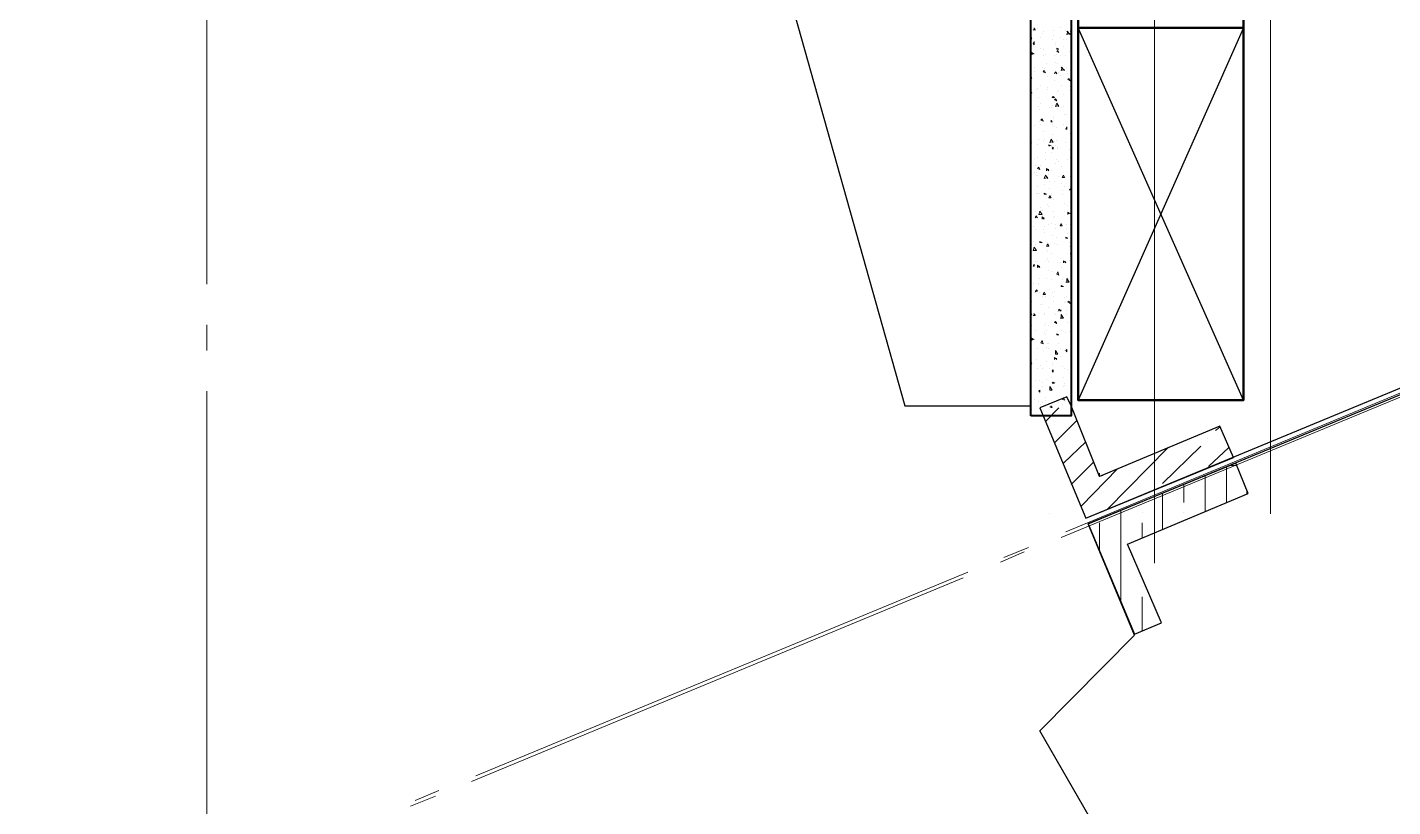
# Model space of a CAD drawing. Header units: millimetres. Extents: x 2279 to 5236, y 896 to 2828.
# Drawn here: x 4440.4 to 4491.7, y 1748.3 to 1777.6 of the extents above; entities that cross this region are included whole.
import ezdxf

# ---------------------------------------------------------------- set-up
doc = ezdxf.new("R2010")
doc.units = ezdxf.units.MM
for name, color, linetype in [('PDF _!!ОСНОВНАЯ', 7, 'Continuous'), ('PDF _!!ТОНКАЯ', 7, 'Continuous'), ('PDF _0', 7, 'Continuous'), ('PDF _2020-02-11_АР_Секция_1 - План этажа - Уровень 2$0$A-WALL-FNSH', 7, 'Continuous'), ('PDF _СПДС_СТЕНЫ', 7, 'Continuous')]:
    doc.layers.add(name, color=color, linetype=linetype)

msp = doc.modelspace()

# ---------------------------------------------------------------- linework, layer by layer
at = {"layer": 'PDF _!!ОСНОВНАЯ', "lineweight": 50}
for points in [[(4480.772, 1777.592), (4479.883, 1777.592), (4479.883, 1779.073)], [(4486.106, 1779.073), (4486.106, 1777.592), (4485.217, 1777.592)], [(4482.677, 1777.592), (4481.407, 1777.592)], [(4484.582, 1777.592), (4483.312, 1777.592)]]:
    msp.add_lwpolyline(points, dxfattribs=at)
msp.add_lwpolyline([(4486.106, 1777.592), (4486.106, 1763.579), (4479.883, 1763.579), (4479.883, 1777.592)], close=True, dxfattribs=at)
at = {"layer": 'PDF _!!ТОНКАЯ', "lineweight": 20}
for points in [[(4482.762, 1757.44), (4482.762, 1762.436), (4482.762, 1762.521), (4482.762, 1781.402), (4482.762, 1795.88), (4482.762, 1815.481), (4482.762, 1829.579)], [(4487.122, 1759.303), (4487.122, 1764.299), (4487.122, 1781.402), (4487.122, 1795.88), (4487.122, 1815.481), (4487.122, 1829.579)], [(4447.116, 1767.939), (4447.116, 1787.921)], [(4447.116, 1765.442), (4447.116, 1766.415)], [(4497.748, 1766.077), (4479.248, 1758.414)], [(4497.875, 1766.288), (4479.417, 1758.626)], [(4447.116, 1742.285), (4447.116, 1747.28), (4447.116, 1763.918)], [(4479.417, 1763.537), (4479.417, 1763.537)], [(4478.655, 1762.775), (4479.163, 1763.283)], [(4478.994, 1761.97), (4479.841, 1762.817)], [(4485.048, 1762.436), (4485.217, 1762.563)], [(4479.333, 1761.208), (4480.179, 1762.013)], [(4484.751, 1762.14), (4484.751, 1762.14)], [(4480.984, 1759.472), (4483.27, 1761.801)], [(4483.058, 1760.446), (4484.497, 1761.843)], [(4484.794, 1761.081), (4485.556, 1761.801)], [(4479.629, 1760.404), (4480.476, 1761.251)], [(4480.01, 1759.599), (4481.365, 1760.997)], [(4485.471, 1759.726), (4485.471, 1761.081)], [(4483.862, 1759.726), (4483.862, 1760.404)], [(4484.667, 1759.388), (4484.667, 1760.742)], [(4483.058, 1758.71), (4483.058, 1760.065)], [(4486.233, 1760.023), (4486.233, 1760.15)], [(4481.492, 1755.959), (4481.492, 1759.43)], [(4482.296, 1759.726), (4482.296, 1759.726)], [(4482.296, 1759.345), (4482.296, 1759.345)], [(4483.862, 1759.345), (4483.862, 1759.345)], [(4480.687, 1757.864), (4480.687, 1758.964)], [(4482.296, 1758.372), (4482.296, 1758.964)], [(4477.851, 1757.864), (4476.962, 1757.483)], [(4478.02, 1758.033), (4477.089, 1757.652)], [(4475.565, 1756.89), (4457.065, 1749.227)], [(4475.734, 1757.102), (4457.234, 1749.439)], [(4482.296, 1756.551), (4482.296, 1756.551)], [(4482.296, 1754.9), (4482.296, 1756.17)], [(4455.71, 1748.677), (4454.779, 1748.296)], [(4455.837, 1748.889), (4454.948, 1748.508)]]:
    msp.add_lwpolyline(points, dxfattribs=at)
at = {"layer": 'PDF _!!ТОНКАЯ', "lineweight": 25}
for points in [[(4447.116, 1815.481), (4447.116, 1797.489), (4454.016, 1797.489), (4454.016, 1795.245), (4453.593, 1795.245), (4453.593, 1782.503), (4454.016, 1782.503), (4453.974, 1781.402), (4460.028, 1781.402), (4460.028, 1780.259), (4468.622, 1780.259), (4473.363, 1763.367), (4478.105, 1763.367), (4478.105, 1762.986), (4478.571, 1762.986), (4480.179, 1759.134), (4531.235, 1780.301)], [(4487.757, 1734.961), (4478.444, 1751.133), (4482, 1754.731), (4480.264, 1758.922), (4531.32, 1780.089), (4537.585, 1764.934), (4543.597, 1767.431), (4554.011, 1756.975), (4560.361, 1763.325), (4587.159, 1736.527)], [(4486.106, 1777.592), (4479.883, 1763.579)], [(4486.106, 1763.579), (4479.883, 1777.592)], [(4478.825, 1759.303), (4478.825, 1759.303)]]:
    msp.add_lwpolyline(points, dxfattribs=at)
for points in [[(4485.725, 1761.42), (4485.217, 1762.605), (4480.687, 1760.7), (4479.629, 1763.367), (4479.46, 1763.706), (4478.444, 1763.283), (4478.571, 1762.986), (4480.179, 1759.134)], [(4486.276, 1760.065), (4485.81, 1761.208), (4480.264, 1758.922), (4482, 1754.773), (4483.016, 1755.197), (4481.746, 1758.16)]]:
    msp.add_lwpolyline(points, close=True, dxfattribs=at)
at = {"layer": 'PDF _!!ТОНКАЯ', "lineweight": 9}
msp.add_lwpolyline([(4485.556, 1761.124), (4485.852, 1761.124)], dxfattribs=at)
at = {"layer": 'PDF _0', "lineweight": 20}
msp.add_lwpolyline([(4488.01, 1939.323, 0.279769), (4426.921, 1746.34, 0.279819), (4569.93, 1603.107, 0.279869), (4762.953, 1663.951)], format="xyb", dxfattribs=at)
at = {"layer": 'PDF _2020-02-11_АР_Секция_1 - План этажа - Уровень 2$0$A-WALL-FNSH', "lineweight": 9}
for points in [[(4479.714, 1763.113), (4480.687, 1760.7), (4480.687, 1760.827)], [(4480.814, 1760.742), (4480.687, 1760.7)]]:
    msp.add_lwpolyline(points, dxfattribs=at)
at = {"layer": 'PDF _СПДС_СТЕНЫ', "lineweight": 40}
msp.add_lwpolyline([(4478.105, 1762.986), (4478.105, 1781.402), (4479.629, 1781.402), (4479.629, 1762.986)], close=True, dxfattribs=at)
at = {"layer": 'PDF _СПДС_СТЕНЫ', "lineweight": 20}
for points in [[(4478.19, 1777.507), (4478.274, 1777.549)], [(4478.232, 1777.507), (4478.232, 1777.592), (4478.274, 1777.507)], [(4478.359, 1777.549), (4478.359, 1777.549)], [(4478.528, 1777.38), (4478.528, 1777.38)], [(4478.571, 1777.465), (4478.571, 1777.465)], [(4478.952, 1777.507), (4478.952, 1777.507)], [(4478.952, 1777.295), (4478.952, 1777.295)], [(4479.206, 1777.592), (4479.206, 1777.592)], [(4479.417, 1777.507), (4479.417, 1777.507)], [(4479.46, 1777.465), (4479.587, 1777.338)], [(4479.502, 1777.465), (4479.46, 1777.338), (4479.587, 1777.38)], [(4478.147, 1777.211), (4478.105, 1777.211), (4478.147, 1777.168)], [(4478.147, 1776.914), (4478.147, 1776.914)], [(4478.486, 1777.211), (4478.486, 1777.211)], [(4478.486, 1776.83), (4478.486, 1776.83)], [(4478.571, 1776.787), (4478.571, 1776.787)], [(4478.909, 1777.168), (4478.909, 1777.168)], [(4479.036, 1777.041), (4479.036, 1777.041)], [(4479.036, 1776.957), (4479.036, 1776.957)], [(4479.206, 1777.211), (4479.206, 1777.211)], [(4479.333, 1777.168), (4479.333, 1777.168)], [(4479.333, 1776.872), (4479.333, 1776.872)], [(4479.46, 1777.168), (4479.46, 1777.168)], [(4478.147, 1776.576), (4478.147, 1776.66), (4478.232, 1776.618)], [(4478.147, 1776.618), (4478.19, 1776.618)], [(4478.147, 1776.576), (4478.147, 1776.576)], [(4478.19, 1776.576), (4478.19, 1776.576)], [(4478.571, 1776.533), (4478.571, 1776.533)], [(4478.655, 1776.576), (4478.655, 1776.576)], [(4478.994, 1776.533), (4478.994, 1776.533)], [(4479.036, 1776.279), (4479.036, 1776.279)], [(4479.079, 1776.576), (4479.079, 1776.576)], [(4479.206, 1776.533), (4479.206, 1776.533)], [(4479.417, 1776.533), (4479.417, 1776.533)], [(4479.544, 1776.703), (4479.544, 1776.703)], [(4478.232, 1776.11), (4478.232, 1776.11)], [(4478.232, 1775.941), (4478.232, 1775.941)], [(4478.528, 1776.11), (4478.528, 1776.11)], [(4478.613, 1776.068), (4478.613, 1776.068)], [(4478.655, 1775.898), (4478.655, 1775.898)], [(4478.698, 1776.237), (4478.698, 1776.237)], [(4478.74, 1775.771), (4478.74, 1775.771)], [(4478.994, 1775.856), (4479.036, 1775.941), (4479.079, 1775.856)], [(4478.994, 1775.898), (4479.079, 1775.898)], [(4479.079, 1775.898), (4479.079, 1775.898)], [(4479.121, 1776.237), (4479.121, 1776.237)], [(4479.163, 1775.898), (4479.163, 1775.898)], [(4479.163, 1775.856), (4479.163, 1775.856)], [(4479.206, 1775.814), (4479.206, 1775.814)], [(4479.248, 1776.11), (4479.375, 1775.983)], [(4479.29, 1776.11), (4479.248, 1775.983), (4479.375, 1776.025)], [(4479.46, 1776.11), (4479.46, 1776.11)], [(4479.502, 1775.856), (4479.502, 1775.856)], [(4478.147, 1775.729), (4478.105, 1775.729), (4478.147, 1775.687)], [(4478.317, 1775.263), (4478.317, 1775.263)], [(4478.359, 1775.306), (4478.359, 1775.306)], [(4478.486, 1775.433), (4478.486, 1775.433)], [(4478.74, 1775.348), (4478.74, 1775.348)], [(4478.74, 1775.263), (4478.74, 1775.263)], [(4478.994, 1775.602), (4478.994, 1775.602)], [(4479.248, 1775.433), (4479.248, 1775.433)], [(4479.587, 1775.39), (4479.587, 1775.39)], [(4478.105, 1775.221), (4478.147, 1775.136), (4478.105, 1775.179)], [(4478.401, 1774.967), (4478.401, 1774.967)], [(4478.486, 1774.755), (4478.486, 1774.755)], [(4478.867, 1774.967), (4478.867, 1774.967)], [(4478.952, 1774.925), (4478.952, 1774.925)], [(4479.163, 1774.671), (4479.036, 1774.628), (4479.079, 1774.755), (4479.163, 1774.628)], [(4479.121, 1775.179), (4479.121, 1775.179)], [(4479.163, 1775.221), (4479.163, 1775.221)], [(4479.333, 1775.094), (4479.333, 1775.094)], [(4479.587, 1775.221), (4479.587, 1775.221)], [(4478.105, 1774.671), (4478.105, 1774.671)], [(4478.401, 1774.628), (4478.401, 1774.628)], [(4478.444, 1774.501), (4478.444, 1774.501)], [(4478.825, 1774.586), (4478.825, 1774.586)], [(4478.867, 1774.586), (4478.867, 1774.586)], [(4478.909, 1774.671), (4478.909, 1774.671)], [(4478.952, 1774.247), (4478.952, 1774.247)], [(4479.121, 1774.501), (4479.121, 1774.501)], [(4479.248, 1774.586), (4479.248, 1774.586)], [(4479.333, 1774.628), (4479.333, 1774.628)], [(4479.375, 1774.332), (4479.375, 1774.332)], [(4479.46, 1774.332), (4479.46, 1774.332)], [(4478.232, 1773.909), (4478.232, 1773.909)], [(4478.444, 1774.078), (4478.444, 1774.078)], [(4478.486, 1773.951), (4478.486, 1773.951)], [(4478.867, 1774.036), (4478.867, 1774.12), (4478.909, 1774.036)], [(4478.867, 1774.078), (4478.909, 1774.078)], [(4478.909, 1773.951), (4478.909, 1773.951)], [(4478.952, 1774.163), (4478.952, 1774.163)], [(4478.994, 1773.866), (4478.994, 1773.866)], [(4479.079, 1773.824), (4479.079, 1773.824)], [(4479.333, 1773.951), (4479.333, 1773.951)], [(4479.46, 1773.824), (4479.46, 1773.824)], [(4478.147, 1773.316), (4478.147, 1773.316)], [(4478.147, 1773.231), (4478.147, 1773.231)], [(4478.359, 1773.189), (4478.359, 1773.189)], [(4478.401, 1773.401), (4478.401, 1773.401)], [(4478.571, 1773.697), (4478.571, 1773.697)], [(4478.571, 1773.316), (4478.571, 1773.316)], [(4478.613, 1773.401), (4478.613, 1773.401)], [(4478.825, 1773.147), (4478.782, 1773.147), (4478.782, 1773.189), (4478.867, 1773.147)], [(4478.952, 1773.316), (4478.825, 1773.274), (4478.867, 1773.401), (4478.952, 1773.274)], [(4478.909, 1773.57), (4478.909, 1773.57)], [(4478.994, 1773.316), (4478.994, 1773.316)], [(4479.079, 1773.358), (4479.079, 1773.358)], [(4479.417, 1773.274), (4479.417, 1773.274)], [(4479.587, 1773.612), (4479.587, 1773.612)], [(4478.232, 1772.681), (4478.232, 1772.681)], [(4478.359, 1772.723), (4478.359, 1772.723)], [(4478.655, 1772.893), (4478.655, 1772.893)], [(4478.867, 1772.893), (4478.867, 1772.893)], [(4479.036, 1773.147), (4479.036, 1773.147)], [(4479.121, 1773.104), (4479.121, 1773.104)], [(4479.121, 1773.062), (4479.121, 1773.062)], [(4479.544, 1773.02), (4479.544, 1773.02)], [(4479.587, 1772.723), (4479.587, 1772.723)], [(4478.274, 1772.427), (4478.274, 1772.427)], [(4478.486, 1772.427), (4478.486, 1772.427)], [(4478.655, 1772.639), (4478.655, 1772.639)], [(4478.698, 1772.215), (4478.698, 1772.3), (4478.782, 1772.215)], [(4478.698, 1772.258), (4478.782, 1772.258)], [(4478.867, 1772.215), (4478.867, 1772.215)], [(4479.036, 1772.469), (4479.036, 1772.469)], [(4479.079, 1772.639), (4479.079, 1772.639)], [(4479.163, 1772.554), (4479.163, 1772.554)], [(4479.248, 1772.385), (4479.248, 1772.385)], [(4479.502, 1772.639), (4479.502, 1772.639)], [(4478.232, 1772.131), (4478.232, 1772.131)], [(4478.317, 1772.131), (4478.317, 1772.131)], [(4478.317, 1772.046), (4478.317, 1772.046)], [(4478.359, 1772.046), (4478.359, 1772.046)], [(4478.74, 1771.961), (4478.613, 1771.919), (4478.655, 1772.046), (4478.74, 1771.919)], [(4478.613, 1771.707), (4478.613, 1771.707)], [(4478.74, 1772.004), (4478.74, 1772.004)], [(4478.782, 1772.088), (4478.782, 1772.088)], [(4478.825, 1771.792), (4478.825, 1771.792)], [(4478.994, 1771.792), (4478.994, 1771.792)], [(4479.163, 1772.004), (4479.163, 1772.004)], [(4479.248, 1771.75), (4479.248, 1771.75)], [(4479.587, 1772.004), (4479.587, 1772.004)], [(4478.317, 1771.369), (4478.317, 1771.369)], [(4478.359, 1771.623), (4478.359, 1771.623)], [(4478.359, 1771.369), (4478.359, 1771.369)], [(4478.444, 1771.369), (4478.444, 1771.369)], [(4478.825, 1771.538), (4478.825, 1771.538)], [(4478.867, 1771.369), (4478.867, 1771.369)], [(4478.867, 1771.284), (4478.867, 1771.284)], [(4479.29, 1771.453), (4479.29, 1771.453)], [(4479.29, 1771.326), (4479.29, 1771.326)], [(4479.375, 1771.623), (4479.375, 1771.623)], [(4479.544, 1771.496), (4479.629, 1771.496)], [(4479.587, 1771.496), (4479.587, 1771.538), (4479.629, 1771.538)], [(4478.274, 1770.691), (4478.274, 1770.691)], [(4478.486, 1770.818), (4478.486, 1770.818)], [(4478.486, 1770.649), (4478.486, 1770.649)], [(4478.528, 1770.733), (4478.528, 1770.733)], [(4478.74, 1770.945), (4478.74, 1770.945)], [(4478.782, 1770.86), (4478.782, 1770.86)], [(4478.952, 1771.114), (4478.952, 1771.114)], [(4478.952, 1770.691), (4478.952, 1770.691)], [(4479.375, 1770.987), (4479.375, 1770.987)], [(4479.375, 1770.691), (4479.375, 1770.691)], [(4479.502, 1770.903), (4479.502, 1770.903)], [(4479.502, 1770.564), (4479.502, 1770.649), (4479.587, 1770.606)], [(4478.274, 1770.437), (4478.317, 1770.522), (4478.359, 1770.437), (4478.274, 1770.479)], [(4478.528, 1770.522), (4478.528, 1770.522)], [(4478.528, 1770.395), (4478.528, 1770.479), (4478.613, 1770.395)], [(4478.528, 1770.437), (4478.613, 1770.437)], [(4478.782, 1770.183), (4478.782, 1770.183)], [(4478.867, 1770.225), (4478.867, 1770.225)], [(4478.952, 1770.437), (4478.952, 1770.437)], [(4478.994, 1770.479), (4478.994, 1770.479)], [(4479.036, 1770.183), (4479.036, 1770.183)], [(4479.46, 1770.183), (4479.46, 1770.183)], [(4479.502, 1770.606), (4479.544, 1770.606)], [(4479.587, 1770.183), (4479.587, 1770.183)], [(4478.19, 1770.098), (4478.19, 1770.098)], [(4478.274, 1770.014), (4478.274, 1770.014)], [(4478.571, 1770.014), (4478.571, 1770.014)], [(4478.613, 1770.098), (4478.613, 1770.098)], [(4478.613, 1769.887), (4478.613, 1769.887)], [(4478.909, 1769.76), (4478.909, 1769.76)], [(4479.036, 1770.056), (4479.036, 1770.056)], [(4479.079, 1769.717), (4479.079, 1769.717)], [(4479.46, 1770.056), (4479.46, 1770.056)], [(4479.502, 1769.844), (4479.502, 1769.844)], [(4478.147, 1769.421), (4478.147, 1769.421)], [(4478.19, 1769.548), (4478.19, 1769.548)], [(4478.232, 1769.336), (4478.232, 1769.336)], [(4478.232, 1769.252), (4478.232, 1769.252)], [(4478.274, 1769.421), (4478.274, 1769.421)], [(4478.698, 1769.421), (4478.698, 1769.421)], [(4478.698, 1769.252), (4478.698, 1769.252)], [(4478.74, 1769.506), (4478.74, 1769.506)], [(4478.74, 1769.167), (4478.74, 1769.167)], [(4478.867, 1769.082), (4478.867, 1769.082)], [(4478.994, 1769.463), (4478.994, 1769.463)], [(4479.121, 1769.421), (4479.121, 1769.421)], [(4479.544, 1769.506), (4479.544, 1769.506)], [(4479.544, 1769.379), (4479.544, 1769.379)], [(4479.587, 1769.379), (4479.587, 1769.379)], [(4478.19, 1768.659), (4478.19, 1768.659)], [(4478.274, 1768.786), (4478.274, 1768.786)], [(4478.274, 1768.659), (4478.274, 1768.659)], [(4478.359, 1768.786), (4478.359, 1768.786)], [(4478.444, 1768.617), (4478.359, 1768.574), (4478.359, 1768.659), (4478.444, 1768.574)], [(4478.698, 1768.828), (4478.698, 1768.828)], [(4478.74, 1768.913), (4478.74, 1768.913)], [(4478.782, 1768.786), (4478.782, 1768.786)], [(4479.121, 1768.744), (4479.121, 1768.744)], [(4479.206, 1768.913), (4479.206, 1768.913)], [(4479.206, 1768.744), (4479.206, 1768.744)], [(4479.248, 1768.574), (4479.248, 1768.574)], [(4479.333, 1768.744), (4479.333, 1768.828), (4479.417, 1768.744)], [(4479.333, 1768.786), (4479.417, 1768.786)], [(4479.544, 1768.828), (4479.544, 1768.828)], [(4478.444, 1768.151), (4478.444, 1768.151)], [(4478.698, 1768.151), (4478.698, 1768.151)], [(4478.782, 1768.447), (4478.782, 1768.447)], [(4478.867, 1768.405), (4478.867, 1768.405)], [(4478.867, 1768.405), (4478.867, 1768.405)], [(4478.867, 1768.109), (4478.867, 1768.109)], [(4479.29, 1768.109), (4479.29, 1768.109)], [(4479.29, 1768.109), (4479.29, 1768.109)], [(4479.46, 1768.024), (4479.46, 1768.151), (4479.544, 1768.024), (4479.417, 1768.024)], [(4479.502, 1768.151), (4479.502, 1768.151)], [(4478.19, 1767.982), (4478.19, 1767.982)], [(4478.274, 1767.643), (4478.317, 1767.728), (4478.359, 1767.685), (4478.274, 1767.685)], [(4478.401, 1767.982), (4478.401, 1767.982)], [(4478.401, 1767.939), (4478.401, 1767.939)], [(4478.444, 1767.643), (4478.444, 1767.643)], [(4478.825, 1767.728), (4478.825, 1767.728)], [(4478.909, 1767.643), (4478.909, 1767.643)], [(4478.994, 1767.685), (4478.994, 1767.685)], [(4479.248, 1767.982), (4479.248, 1767.982)], [(4478.147, 1767.304), (4478.147, 1767.304)], [(4478.486, 1767.177), (4478.486, 1767.177)], [(4478.528, 1767.474), (4478.528, 1767.474)], [(4478.528, 1767.177), (4478.528, 1767.177)], [(4478.655, 1767.474), (4478.655, 1767.474)], [(4478.782, 1767.05), (4478.782, 1767.05)], [(4478.952, 1767.474), (4478.952, 1767.474)], [(4478.952, 1767.304), (4478.952, 1767.304)], [(4479.375, 1767.431), (4479.375, 1767.431)], [(4479.375, 1767.262), (4479.375, 1767.262)], [(4479.417, 1767.304), (4479.417, 1767.304)], [(4479.46, 1767.474), (4479.46, 1767.474)], [(4478.105, 1766.881), (4478.147, 1766.796), (4478.105, 1766.796)], [(4478.105, 1766.881), (4478.105, 1766.881)], [(4478.105, 1766.627), (4478.105, 1766.627)], [(4478.19, 1766.839), (4478.19, 1766.839)], [(4478.19, 1766.754), (4478.274, 1766.796)], [(4478.232, 1766.754), (4478.232, 1766.839), (4478.274, 1766.754)], [(4478.613, 1766.839), (4478.613, 1766.839)], [(4478.613, 1766.796), (4478.613, 1766.796)], [(4478.994, 1766.839), (4478.994, 1766.839)], [(4479.036, 1766.796), (4479.036, 1766.796)], [(4479.121, 1766.923), (4479.121, 1766.923)], [(4479.163, 1766.923), (4479.163, 1767.008), (4479.248, 1766.923)], [(4479.163, 1766.966), (4479.248, 1766.966)], [(4479.248, 1766.669), (4479.248, 1766.796), (4479.333, 1766.669), (4479.206, 1766.669)], [(4479.46, 1766.966), (4479.46, 1766.966)], [(4479.46, 1766.796), (4479.46, 1766.796)], [(4479.46, 1766.796), (4479.46, 1766.796)], [(4478.147, 1766.373), (4478.147, 1766.373)], [(4478.274, 1766.204), (4478.274, 1766.204)], [(4478.613, 1766.373), (4478.613, 1766.373)], [(4478.613, 1766.119), (4478.613, 1766.119)], [(4478.655, 1766.458), (4478.655, 1766.458)], [(4478.655, 1766.034), (4478.655, 1766.034)], [(4478.698, 1766.204), (4478.698, 1766.204)], [(4478.782, 1766.373), (4478.782, 1766.373)], [(4479.121, 1766.161), (4479.121, 1766.161)], [(4479.121, 1766.034), (4479.121, 1766.034)], [(4479.248, 1766.204), (4479.248, 1766.204)], [(4479.417, 1766.119), (4479.417, 1766.119)], [(4479.502, 1766.5), (4479.502, 1766.5)], [(4479.502, 1766.5), (4479.502, 1766.5)], [(4479.544, 1766.161), (4479.544, 1766.161)], [(4478.147, 1765.823), (4478.147, 1765.907), (4478.232, 1765.865)], [(4478.147, 1765.865), (4478.19, 1765.865)], [(4478.232, 1765.907), (4478.232, 1765.907)], [(4478.359, 1765.526), (4478.359, 1765.526)], [(4478.698, 1765.569), (4478.698, 1765.569)], [(4478.74, 1765.696), (4478.74, 1765.696)], [(4478.782, 1765.696), (4478.782, 1765.696)], [(4478.782, 1765.526), (4478.782, 1765.526)], [(4479.163, 1765.696), (4479.163, 1765.696)], [(4479.206, 1765.526), (4479.206, 1765.526)], [(4479.629, 1765.696), (4479.629, 1765.696)], [(4478.147, 1764.976), (4478.105, 1764.976), (4478.147, 1764.934)], [(4478.147, 1765.018), (4478.147, 1765.018)], [(4478.317, 1765.103), (4478.317, 1765.103)], [(4478.571, 1765.442), (4478.571, 1765.442)], [(4478.698, 1765.018), (4478.698, 1765.018)], [(4478.909, 1764.976), (4478.909, 1764.976)], [(4478.994, 1765.103), (4478.994, 1765.188), (4479.079, 1765.103)], [(4478.994, 1765.145), (4479.079, 1765.145)], [(4479.206, 1765.23), (4479.206, 1765.23)], [(4479.375, 1765.442), (4479.375, 1765.442)], [(4479.375, 1765.442), (4479.375, 1765.442)], [(4478.359, 1764.764), (4478.359, 1764.764)], [(4478.486, 1764.891), (4478.486, 1764.891)], [(4478.528, 1764.764), (4478.528, 1764.764)], [(4478.825, 1764.764), (4478.825, 1764.764)], [(4478.909, 1764.891), (4478.909, 1764.891)], [(4479.29, 1764.849), (4479.29, 1764.849)], [(4479.375, 1764.764), (4479.375, 1764.764)], [(4479.502, 1764.722), (4479.502, 1764.722)], [(4478.105, 1764.256), (4478.105, 1764.256)], [(4478.274, 1764.299), (4478.274, 1764.299)], [(4478.444, 1764.299), (4478.444, 1764.299)], [(4478.528, 1764.256), (4478.528, 1764.256)], [(4478.528, 1764.087), (4478.528, 1764.087)], [(4478.698, 1764.341), (4478.698, 1764.341)], [(4478.867, 1764.426), (4478.867, 1764.426)], [(4478.909, 1763.96), (4478.909, 1763.96)], [(4478.952, 1764.256), (4478.952, 1764.256)], [(4479.036, 1764.256), (4479.036, 1764.256)], [(4479.333, 1764.426), (4479.333, 1764.426)], [(4479.333, 1764.087), (4479.333, 1764.087)], [(4479.375, 1764.214), (4479.375, 1764.214)], [(4479.375, 1764.129), (4479.375, 1764.129)], [(4478.232, 1763.621), (4478.232, 1763.621)], [(4478.401, 1763.537), (4478.401, 1763.537)], [(4478.528, 1763.494), (4478.528, 1763.494)], [(4478.655, 1763.664), (4478.655, 1763.664)], [(4478.655, 1763.579), (4478.655, 1763.579)], [(4479.079, 1763.579), (4479.079, 1763.579)], [(4479.163, 1763.494), (4479.163, 1763.494)], [(4479.417, 1763.621), (4479.417, 1763.621)], [(4479.502, 1763.579), (4479.502, 1763.579)], [(4478.147, 1763.24), (4478.147, 1763.24)], [(4478.147, 1763.029), (4478.147, 1763.029)], [(4478.486, 1763.41), (4478.486, 1763.41)], [(4478.571, 1763.198), (4478.571, 1763.198)], [(4478.825, 1763.325), (4478.909, 1763.325)], [(4478.867, 1763.283), (4478.867, 1763.367), (4478.909, 1763.283)], [(4479.036, 1763.156), (4479.036, 1763.156)], [(4479.29, 1763.41), (4479.29, 1763.41)]]:
    msp.add_lwpolyline(points, dxfattribs=at)
for points in [[(4479.629, 1777.465), (4479.587, 1777.465)], [(4478.232, 1776.957), (4478.19, 1776.999), (4478.232, 1777.084)], [(4479.163, 1776.787), (4479.079, 1776.787), (4479.079, 1776.83)], [(4479.163, 1776.66), (4479.079, 1776.703), (4479.121, 1776.745)], [(4478.655, 1775.898), (4478.571, 1775.941), (4478.613, 1775.983)], [(4479.587, 1775.602), (4479.502, 1775.644), (4479.544, 1775.687)], [(4478.994, 1774.967), (4478.909, 1774.967), (4478.952, 1775.009)], [(4479.079, 1774.84), (4478.994, 1774.882), (4479.036, 1774.925)], [(4478.571, 1774.078), (4478.486, 1774.12), (4478.528, 1774.163)], [(4479.46, 1773.782), (4479.417, 1773.782), (4479.46, 1773.866)], [(4478.952, 1773.02), (4478.909, 1773.062), (4478.952, 1773.104)], [(4478.444, 1772.258), (4478.359, 1772.3), (4478.401, 1772.342)], [(4479.375, 1771.961), (4479.29, 1771.961), (4479.333, 1772.046)], [(4478.698, 1771.326), (4478.613, 1771.326), (4478.613, 1771.369)], [(4478.867, 1771.199), (4478.782, 1771.199), (4478.825, 1771.284)], [(4478.401, 1770.564), (4478.444, 1770.691), (4478.528, 1770.564)], [(4479.29, 1770.141), (4479.206, 1770.141), (4479.248, 1770.225)], [(4479.502, 1769.675), (4479.417, 1769.675), (4479.417, 1769.717)], [(4478.19, 1769.209), (4478.232, 1769.336), (4478.317, 1769.209)], [(4478.528, 1769.506), (4478.444, 1769.506), (4478.444, 1769.548)], [(4478.782, 1769.379), (4478.698, 1769.379), (4478.74, 1769.463)], [(4479.629, 1769.082), (4479.587, 1769.082)], [(4478.232, 1768.617), (4478.19, 1768.617), (4478.232, 1768.701)], [(4479.163, 1768.278), (4479.079, 1768.32), (4479.121, 1768.405)], [(4478.655, 1767.558), (4478.571, 1767.558), (4478.613, 1767.643)], [(4479.333, 1767.855), (4479.248, 1767.855), (4479.248, 1767.897)], [(4479.587, 1767.22), (4479.502, 1767.262), (4479.544, 1767.304)], [(4479.079, 1766.458), (4478.994, 1766.5), (4479.036, 1766.542)], [(4479.163, 1766.034), (4479.079, 1766.034), (4479.079, 1766.077)], [(4478.571, 1765.696), (4478.486, 1765.738), (4478.528, 1765.823)], [(4479.46, 1765.399), (4479.417, 1765.442), (4479.46, 1765.484)], [(4479.036, 1765.315), (4479.036, 1765.442), (4479.121, 1765.315)], [(4478.952, 1764.637), (4478.909, 1764.68), (4478.952, 1764.722)], [(4478.444, 1763.875), (4478.401, 1763.918), (4478.444, 1763.96)], [(4478.825, 1763.96), (4478.825, 1764.087), (4478.909, 1763.96)], [(4478.994, 1764.214), (4478.909, 1764.214), (4478.952, 1764.256)], [(4479.375, 1763.579), (4479.29, 1763.621), (4479.333, 1763.664)]]:
    msp.add_lwpolyline(points, close=True, dxfattribs=at)

doc.saveas('drawing.dxf')
